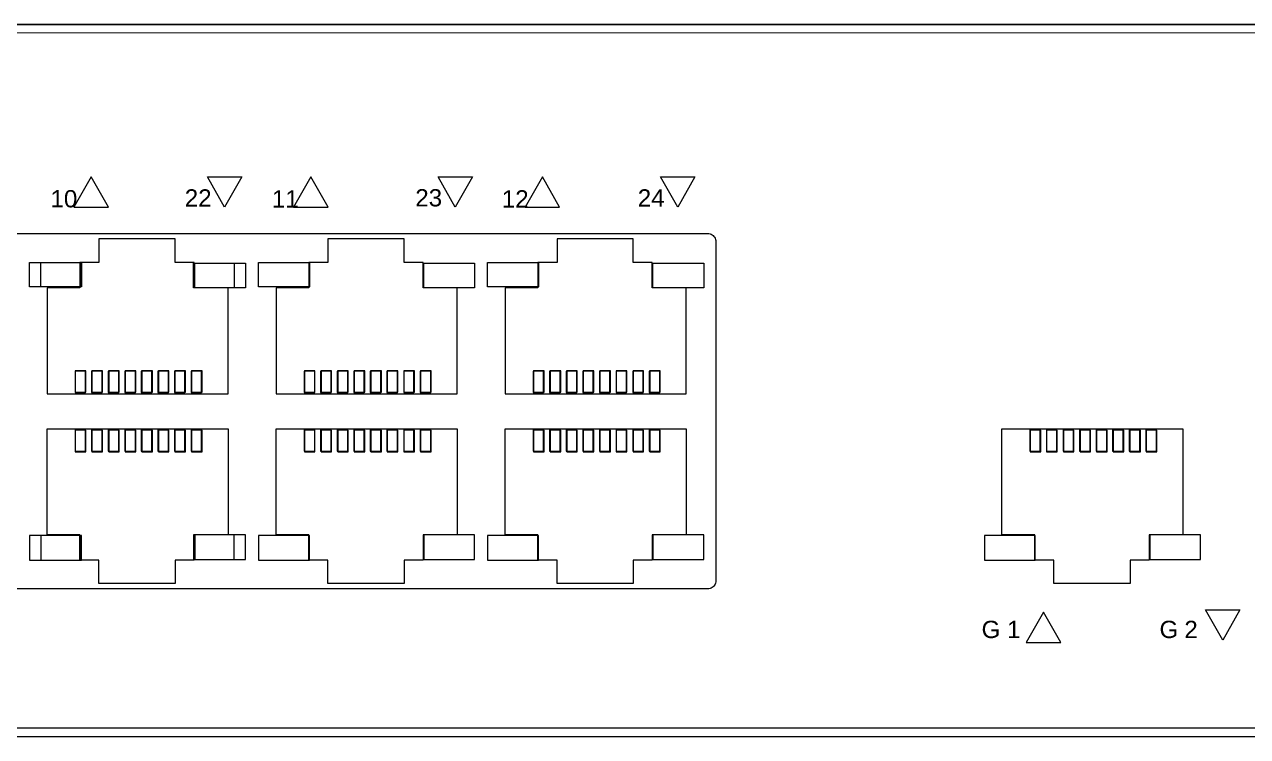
# Model space of a CAD drawing. Header units: millimetres. Extents: x -71336 to -33468, y -26189 to 22712.
# Drawn here: x -33984 to -33907.6, y -20113.2 to -20068.8 of the extents above; entities that cross this region are included whole.
import ezdxf

# ---------------------------------------------------------------- set-up
doc = ezdxf.new("R2010")
doc.units = ezdxf.units.MM
doc.layers.add('SC - Equipment', color=7, linetype='Continuous', lineweight=13)
doc.layers.add('SC - Rack Layout - U-guides and centreline', color=5, linetype='Continuous', lineweight=13, plot=False)
doc.styles.get("Standard").update_dxf_attribs({"font": 'arial.ttf', "height": 35})

# ---------------------------------------------------------------- blocks, each defined once
blk = doc.blocks.new('*U254')
at = {"layer": 'SC - Rack Layout - U-guides and centreline', "ltscale": 5}
blk.add_lwpolyline([(-300, 0), (300, 0)], dxfattribs=at)
blk = doc.blocks.new('*U255')
at = {"layer": 'SC - Rack Layout - U-guides and centreline', "color": 0, "linetype": 'ByBlock', "lineweight": -2, "transparency": 16777216}
for p in [(0, 177.8), (0, 133.35)]:
    blk.add_blockref('*U254', p, dxfattribs=at)
blk = doc.blocks.new('cisco-cbs350-24p-4x')
at = {"layer": 'SC - Equipment', "flags": 128}
for points in [[(238.117, 44.45), (-238.133, 44.45)], [(219.712, 44.45), (-219.712, 44.45)], [(219.712, 44.45), (-219.712, 44.45)], [(219.712, 44.45), (-219.712, 44.45)], [(-219.712, 43.934), (219.199, 43.95)], [(85.694, 34.948), (84.619, 33.049)], [(86.769, 33.049), (85.694, 34.948)], [(92.954, 34.948), (95.104, 34.948)], [(94.029, 33.049), (92.954, 34.948)], [(92.954, 34.948), (92.954, 34.948)], [(95.104, 34.948), (94.029, 33.049)], [(99.42, 34.948), (98.328, 33.049)], [(100.494, 33.049), (99.42, 34.948)], [(107.357, 34.948), (109.507, 34.948)], [(108.432, 33.049), (107.357, 34.948)], [(107.357, 34.948), (107.357, 34.948)], [(109.507, 34.948), (108.432, 33.049)], [(113.872, 34.948), (112.798, 33.049)], [(114.947, 33.049), (113.872, 34.948)], [(121.248, 34.948), (123.397, 34.948)], [(122.323, 33.049), (121.248, 34.948)], [(121.248, 34.948), (121.248, 34.948)], [(123.397, 34.948), (122.323, 33.049)], [(84.619, 33.049), (86.769, 33.049)], [(84.619, 33.049), (84.619, 33.049)], [(98.328, 33.049), (100.494, 33.049)], [(98.328, 33.049), (98.328, 33.049)], [(112.798, 33.049), (114.947, 33.049)], [(112.798, 33.049), (112.798, 33.049)], [(38.681, 31.4), (124.191, 31.4)], [(38.681, 31.4), (124.191, 31.4)], [(90.936, 31.067), (86.174, 31.067)], [(86.174, 31.067), (86.174, 29.601)], [(90.936, 31.067), (86.174, 31.067)], [(86.174, 31.067), (86.174, 29.601)], [(90.936, 29.601), (90.936, 31.067)], [(90.936, 29.601), (90.936, 31.067)], [(105.24, 31.067), (100.478, 31.067)], [(100.478, 31.067), (100.478, 29.601)], [(105.24, 31.067), (100.478, 31.067)], [(100.478, 31.067), (100.478, 29.601)], [(105.24, 29.601), (105.24, 31.067)], [(105.24, 29.601), (105.24, 31.067)], [(119.544, 31.067), (114.782, 31.067)], [(114.782, 31.067), (114.782, 29.601)], [(119.544, 31.067), (114.782, 31.067)], [(114.782, 31.067), (114.782, 29.601)], [(119.544, 29.601), (119.544, 31.067)], [(119.544, 29.601), (119.544, 31.067)], [(124.704, 30.883), (124.704, 9.727)], [(124.704, 30.883), (124.704, 9.727)], [(81.841, 28.068), (81.841, 29.601)], [(81.841, 29.601), (85.016, 29.601)], [(82.552, 28.068), (82.552, 29.601)], [(82.552, 29.601), (85.099, 29.601)], [(84.983, 29.601), (84.983, 28.018)], [(86.174, 29.601), (84.983, 29.601)], [(84.983, 29.601), (84.983, 29.601)], [(84.983, 29.601), (84.983, 28.018)], [(86.174, 29.601), (84.983, 29.601)], [(84.983, 29.601), (84.983, 29.601)], [(85.016, 29.601), (85.016, 28.068)], [(85.099, 29.601), (85.099, 28.068)], [(92.127, 29.601), (90.936, 29.601)], [(92.127, 29.601), (90.936, 29.601)], [(92.077, 28.018), (92.077, 29.551)], [(92.077, 29.551), (94.624, 29.551)], [(92.127, 28.018), (92.127, 29.601)], [(92.127, 28.018), (92.127, 29.601)], [(92.16, 28.018), (92.16, 29.551)], [(92.16, 29.551), (95.335, 29.551)], [(94.624, 29.551), (94.624, 28.018)], [(95.335, 29.551), (95.335, 28.018)], [(96.145, 28.068), (96.145, 29.601)], [(96.145, 29.601), (99.32, 29.601)], [(99.287, 29.601), (99.287, 28.018)], [(100.478, 29.601), (99.287, 29.601)], [(99.287, 29.601), (99.287, 29.601)], [(99.287, 29.601), (99.287, 28.018)], [(100.478, 29.601), (99.287, 29.601)], [(99.287, 29.601), (99.287, 29.601)], [(99.32, 29.601), (99.32, 28.068)], [(106.431, 29.601), (105.24, 29.601)], [(106.431, 29.601), (105.24, 29.601)], [(106.431, 28.018), (106.431, 29.601)], [(106.431, 28.018), (106.431, 29.601)], [(106.464, 28.018), (106.464, 29.551)], [(106.464, 29.551), (109.639, 29.551)], [(109.639, 29.551), (109.639, 28.018)], [(110.449, 28.068), (110.449, 29.601)], [(110.449, 29.601), (113.624, 29.601)], [(113.591, 29.601), (113.591, 28.018)], [(114.782, 29.601), (113.591, 29.601)], [(113.591, 29.601), (113.591, 29.601)], [(113.591, 29.601), (113.591, 28.018)], [(114.782, 29.601), (113.591, 29.601)], [(113.591, 29.601), (113.591, 29.601)], [(113.624, 29.601), (113.624, 28.068)], [(120.735, 29.601), (119.544, 29.601)], [(120.735, 29.601), (119.544, 29.601)], [(120.735, 28.018), (120.735, 29.601)], [(120.735, 28.018), (120.735, 29.601)], [(120.768, 28.018), (120.768, 29.551)], [(120.768, 29.551), (123.943, 29.551)], [(123.943, 29.551), (123.943, 28.018)], [(85.016, 28.068), (81.841, 28.068)], [(85.099, 28.068), (82.552, 28.068)], [(84.983, 28.018), (82.949, 28.018)], [(82.949, 28.018), (82.949, 21.388)], [(84.983, 28.018), (82.949, 28.018)], [(82.949, 28.018), (82.949, 21.388)], [(85.016, 28.068), (85.016, 28.068)], [(85.099, 28.068), (85.099, 28.068)], [(94.624, 28.018), (92.077, 28.018)], [(94.244, 28.018), (92.127, 28.018)], [(94.244, 28.018), (92.127, 28.018)], [(95.335, 28.018), (92.16, 28.018)], [(94.244, 21.388), (94.244, 28.018)], [(94.244, 21.388), (94.244, 28.018)], [(94.624, 28.018), (94.624, 28.018)], [(95.335, 28.018), (95.335, 28.018)], [(99.32, 28.068), (96.145, 28.068)], [(99.287, 28.018), (97.253, 28.018)], [(97.253, 28.018), (97.253, 21.388)], [(99.287, 28.018), (97.253, 28.018)], [(97.253, 28.018), (97.253, 21.388)], [(99.32, 28.068), (99.32, 28.068)], [(108.548, 28.018), (106.431, 28.018)], [(108.548, 28.018), (106.431, 28.018)], [(109.639, 28.018), (106.464, 28.018)], [(108.548, 21.388), (108.548, 28.018)], [(108.548, 21.388), (108.548, 28.018)], [(109.639, 28.018), (109.639, 28.018)], [(113.624, 28.068), (110.449, 28.068)], [(113.591, 28.018), (111.541, 28.018)], [(111.541, 28.018), (111.541, 21.388)], [(113.591, 28.018), (111.541, 28.018)], [(111.541, 28.018), (111.541, 21.388)], [(113.624, 28.068), (113.624, 28.068)], [(122.852, 28.018), (120.735, 28.018)], [(122.852, 28.018), (120.735, 28.018)], [(123.943, 28.018), (120.768, 28.018)], [(122.852, 21.388), (122.852, 28.018)], [(122.852, 21.388), (122.852, 28.018)], [(123.943, 28.018), (123.943, 28.018)], [(84.686, 22.804), (84.686, 21.471)], [(85.347, 22.804), (84.686, 22.804)], [(84.686, 22.804), (84.686, 22.804)], [(84.686, 22.804), (84.686, 21.471)], [(85.347, 22.804), (84.686, 22.804)], [(84.686, 22.804), (84.686, 22.804)], [(84.702, 22.837), (84.702, 21.488)], [(85.364, 22.837), (84.702, 22.837)], [(84.702, 22.837), (84.702, 22.837)], [(84.702, 22.837), (84.702, 21.488)], [(85.364, 22.837), (84.702, 22.837)], [(84.702, 22.837), (84.702, 22.837)], [(85.347, 21.471), (85.347, 22.804)], [(85.347, 21.471), (85.347, 22.804)], [(85.364, 21.488), (85.364, 22.837)], [(85.364, 21.488), (85.364, 22.837)], [(85.711, 22.804), (85.711, 21.471)], [(86.372, 22.804), (85.711, 22.804)], [(85.711, 22.804), (85.711, 22.804)], [(85.711, 22.804), (85.711, 21.471)], [(86.372, 22.804), (85.711, 22.804)], [(85.711, 22.804), (85.711, 22.804)], [(85.744, 22.837), (85.744, 21.488)], [(86.405, 22.837), (85.744, 22.837)], [(85.744, 22.837), (85.744, 22.837)], [(85.744, 22.837), (85.744, 21.488)], [(86.405, 22.837), (85.744, 22.837)], [(85.744, 22.837), (85.744, 22.837)], [(86.372, 21.471), (86.372, 22.804)], [(86.372, 21.471), (86.372, 22.804)], [(86.405, 21.488), (86.405, 22.837)], [(86.405, 21.488), (86.405, 22.837)], [(86.753, 22.804), (86.753, 21.471)], [(87.414, 22.804), (86.753, 22.804)], [(86.753, 22.804), (86.753, 22.804)], [(86.753, 22.804), (86.753, 21.471)], [(87.414, 22.804), (86.753, 22.804)], [(86.753, 22.804), (86.753, 22.804)], [(86.786, 22.837), (86.786, 21.488)], [(87.431, 22.837), (86.786, 22.837)], [(86.786, 22.837), (86.786, 22.837)], [(86.786, 22.837), (86.786, 21.488)], [(87.431, 22.837), (86.786, 22.837)], [(86.786, 22.837), (86.786, 22.837)], [(87.414, 21.471), (87.414, 22.804)], [(87.414, 21.471), (87.414, 22.804)], [(87.431, 21.488), (87.431, 22.837)], [(87.431, 21.488), (87.431, 22.837)], [(87.794, 22.804), (87.794, 21.471)], [(88.456, 22.804), (87.794, 22.804)], [(87.794, 22.804), (87.794, 22.804)], [(87.794, 22.804), (87.794, 21.471)], [(88.456, 22.804), (87.794, 22.804)], [(87.794, 22.804), (87.794, 22.804)], [(87.811, 22.837), (87.811, 21.488)], [(88.472, 22.837), (87.811, 22.837)], [(87.811, 22.837), (87.811, 22.837)], [(87.811, 22.837), (87.811, 21.488)], [(88.472, 22.837), (87.811, 22.837)], [(87.811, 22.837), (87.811, 22.837)], [(88.456, 21.471), (88.456, 22.804)], [(88.456, 21.471), (88.456, 22.804)], [(88.472, 21.488), (88.472, 22.837)], [(88.472, 21.488), (88.472, 22.837)], [(88.82, 22.804), (88.82, 21.471)], [(89.481, 22.804), (88.82, 22.804)], [(88.82, 22.804), (88.82, 22.804)], [(88.82, 22.804), (88.82, 21.471)], [(89.481, 22.804), (88.82, 22.804)], [(88.82, 22.804), (88.82, 22.804)], [(88.853, 22.837), (88.853, 21.488)], [(89.514, 22.837), (88.853, 22.837)], [(88.853, 22.837), (88.853, 22.837)], [(88.853, 22.837), (88.853, 21.488)], [(89.514, 22.837), (88.853, 22.837)], [(88.853, 22.837), (88.853, 22.837)], [(89.481, 21.471), (89.481, 22.804)], [(89.481, 21.471), (89.481, 22.804)], [(89.514, 21.488), (89.514, 22.837)], [(89.514, 21.488), (89.514, 22.837)], [(89.861, 22.804), (89.861, 21.471)], [(90.523, 22.804), (89.861, 22.804)], [(89.861, 22.804), (89.861, 22.804)], [(89.861, 22.804), (89.861, 21.471)], [(90.523, 22.804), (89.861, 22.804)], [(89.861, 22.804), (89.861, 22.804)], [(89.895, 22.837), (89.895, 21.488)], [(90.539, 22.837), (89.895, 22.837)], [(89.895, 22.837), (89.895, 22.837)], [(89.895, 22.837), (89.895, 21.488)], [(90.539, 22.837), (89.895, 22.837)], [(89.895, 22.837), (89.895, 22.837)], [(90.523, 21.471), (90.523, 22.804)], [(90.523, 21.471), (90.523, 22.804)], [(90.539, 21.488), (90.539, 22.837)], [(90.539, 21.488), (90.539, 22.837)], [(90.903, 22.804), (90.903, 21.471)], [(91.548, 22.804), (90.903, 22.804)], [(90.903, 22.804), (90.903, 22.804)], [(90.903, 22.804), (90.903, 21.471)], [(91.548, 22.804), (90.903, 22.804)], [(90.903, 22.804), (90.903, 22.804)], [(90.92, 22.837), (90.92, 21.488)], [(91.581, 22.837), (90.92, 22.837)], [(90.92, 22.837), (90.92, 22.837)], [(90.92, 22.837), (90.92, 21.488)], [(91.581, 22.837), (90.92, 22.837)], [(90.92, 22.837), (90.92, 22.837)], [(91.548, 21.471), (91.548, 22.804)], [(91.548, 21.471), (91.548, 22.804)], [(91.581, 21.488), (91.581, 22.837)], [(91.581, 21.488), (91.581, 22.837)], [(91.929, 22.804), (91.929, 21.471)], [(92.59, 22.804), (91.929, 22.804)], [(91.929, 22.804), (91.929, 22.804)], [(91.929, 22.804), (91.929, 21.471)], [(92.59, 22.804), (91.929, 22.804)], [(91.929, 22.804), (91.929, 22.804)], [(91.962, 22.837), (91.962, 21.488)], [(92.623, 22.837), (91.962, 22.837)], [(91.962, 22.837), (91.962, 22.837)], [(91.962, 22.837), (91.962, 21.488)], [(92.623, 22.837), (91.962, 22.837)], [(91.962, 22.837), (91.962, 22.837)], [(92.59, 21.471), (92.59, 22.804)], [(92.59, 21.471), (92.59, 22.804)], [(92.623, 21.488), (92.623, 22.837)], [(92.623, 21.488), (92.623, 22.837)], [(98.99, 22.804), (98.99, 21.471)], [(99.651, 22.804), (98.99, 22.804)], [(98.99, 22.804), (98.99, 22.804)], [(99.006, 22.837), (99.006, 21.488)], [(99.668, 22.837), (99.006, 22.837)], [(99.006, 22.837), (99.006, 22.837)], [(99.651, 21.471), (99.651, 22.804)], [(99.668, 21.488), (99.668, 22.837)], [(100.015, 22.804), (100.015, 21.471)], [(100.676, 22.804), (100.015, 22.804)], [(100.015, 22.804), (100.015, 22.804)], [(100.048, 22.837), (100.048, 21.488)], [(100.709, 22.837), (100.048, 22.837)], [(100.048, 22.837), (100.048, 22.837)], [(100.676, 21.471), (100.676, 22.804)], [(100.709, 21.488), (100.709, 22.837)], [(101.057, 22.804), (101.057, 21.471)], [(101.718, 22.804), (101.057, 22.804)], [(101.057, 22.804), (101.057, 22.804)], [(101.09, 22.837), (101.09, 21.488)], [(101.735, 22.837), (101.09, 22.837)], [(101.09, 22.837), (101.09, 22.837)], [(101.718, 21.471), (101.718, 22.804)], [(101.735, 21.488), (101.735, 22.837)], [(102.098, 22.804), (102.098, 21.471)], [(102.743, 22.804), (102.098, 22.804)], [(102.098, 22.804), (102.098, 22.804)], [(102.115, 22.837), (102.115, 21.488)], [(102.776, 22.837), (102.115, 22.837)], [(102.115, 22.837), (102.115, 22.837)], [(102.743, 21.471), (102.743, 22.804)], [(102.776, 21.488), (102.776, 22.837)], [(103.124, 22.804), (103.124, 21.471)], [(103.785, 22.804), (103.124, 22.804)], [(103.124, 22.804), (103.124, 22.804)], [(103.157, 22.837), (103.157, 21.488)], [(103.818, 22.837), (103.157, 22.837)], [(103.157, 22.837), (103.157, 22.837)], [(103.785, 21.471), (103.785, 22.804)], [(103.818, 21.488), (103.818, 22.837)], [(104.165, 22.804), (104.165, 21.471)], [(104.827, 22.804), (104.165, 22.804)], [(104.165, 22.804), (104.165, 22.804)], [(104.182, 22.837), (104.182, 21.488)], [(104.843, 22.837), (104.182, 22.837)], [(104.182, 22.837), (104.182, 22.837)], [(104.827, 21.471), (104.827, 22.804)], [(104.843, 21.488), (104.843, 22.837)], [(105.207, 22.804), (105.207, 21.471)], [(105.852, 22.804), (105.207, 22.804)], [(105.207, 22.804), (105.207, 22.804)], [(105.224, 22.837), (105.224, 21.488)], [(105.885, 22.837), (105.224, 22.837)], [(105.224, 22.837), (105.224, 22.837)], [(105.852, 21.471), (105.852, 22.804)], [(105.885, 21.488), (105.885, 22.837)], [(106.233, 22.804), (106.233, 21.471)], [(106.894, 22.804), (106.233, 22.804)], [(106.233, 22.804), (106.233, 22.804)], [(106.266, 22.837), (106.266, 21.488)], [(106.927, 22.837), (106.266, 22.837)], [(106.266, 22.837), (106.266, 22.837)], [(106.894, 21.471), (106.894, 22.804)], [(106.927, 21.488), (106.927, 22.837)], [(113.294, 22.804), (113.294, 21.471)], [(113.939, 22.804), (113.294, 22.804)], [(113.294, 22.804), (113.294, 22.804)], [(113.31, 22.837), (113.31, 21.488)], [(113.972, 22.837), (113.31, 22.837)], [(113.31, 22.837), (113.31, 22.837)], [(113.939, 21.471), (113.939, 22.804)], [(113.972, 21.488), (113.972, 22.837)], [(114.319, 22.804), (114.319, 21.471)], [(114.98, 22.804), (114.319, 22.804)], [(114.319, 22.804), (114.319, 22.804)], [(114.352, 22.837), (114.352, 21.488)], [(115.013, 22.837), (114.352, 22.837)], [(114.352, 22.837), (114.352, 22.837)], [(114.98, 21.471), (114.98, 22.804)], [(115.013, 21.488), (115.013, 22.837)], [(115.361, 22.804), (115.361, 21.471)], [(116.022, 22.804), (115.361, 22.804)], [(115.361, 22.804), (115.361, 22.804)], [(115.394, 22.837), (115.394, 21.488)], [(116.039, 22.837), (115.394, 22.837)], [(115.394, 22.837), (115.394, 22.837)], [(116.022, 21.471), (116.022, 22.804)], [(116.039, 21.488), (116.039, 22.837)], [(116.402, 22.804), (116.402, 21.471)], [(117.047, 22.804), (116.402, 22.804)], [(116.402, 22.804), (116.402, 22.804)], [(116.419, 22.837), (116.419, 21.488)], [(117.08, 22.837), (116.419, 22.837)], [(116.419, 22.837), (116.419, 22.837)], [(117.047, 21.471), (117.047, 22.804)], [(117.08, 21.488), (117.08, 22.837)], [(117.428, 22.804), (117.428, 21.471)], [(118.089, 22.804), (117.428, 22.804)], [(117.428, 22.804), (117.428, 22.804)], [(117.461, 22.837), (117.461, 21.488)], [(118.122, 22.837), (117.461, 22.837)], [(117.461, 22.837), (117.461, 22.837)], [(118.089, 21.471), (118.089, 22.804)], [(118.122, 21.488), (118.122, 22.837)], [(118.47, 22.804), (118.47, 21.471)], [(119.131, 22.804), (118.47, 22.804)], [(118.47, 22.804), (118.47, 22.804)], [(118.486, 22.837), (118.486, 21.488)], [(119.148, 22.837), (118.486, 22.837)], [(118.486, 22.837), (118.486, 22.837)], [(119.131, 21.471), (119.131, 22.804)], [(119.148, 21.488), (119.148, 22.837)], [(119.511, 22.804), (119.511, 21.471)], [(120.156, 22.804), (119.511, 22.804)], [(119.511, 22.804), (119.511, 22.804)], [(119.528, 22.837), (119.528, 21.488)], [(120.189, 22.837), (119.528, 22.837)], [(119.528, 22.837), (119.528, 22.837)], [(120.156, 21.471), (120.156, 22.804)], [(120.189, 21.488), (120.189, 22.837)], [(120.537, 22.804), (120.537, 21.471)], [(121.198, 22.804), (120.537, 22.804)], [(120.537, 22.804), (120.537, 22.804)], [(120.57, 22.837), (120.57, 21.488)], [(121.231, 22.837), (120.57, 22.837)], [(120.57, 22.837), (120.57, 22.837)], [(121.198, 21.471), (121.198, 22.804)], [(121.231, 21.488), (121.231, 22.837)], [(82.949, 21.388), (94.244, 21.388)], [(82.949, 21.388), (94.244, 21.388)], [(84.686, 21.471), (85.347, 21.471)], [(84.686, 21.471), (85.347, 21.471)], [(84.702, 21.488), (85.364, 21.488)], [(84.702, 21.488), (85.364, 21.488)], [(85.711, 21.471), (86.372, 21.471)], [(85.711, 21.471), (86.372, 21.471)], [(85.744, 21.488), (86.405, 21.488)], [(85.744, 21.488), (86.405, 21.488)], [(86.753, 21.471), (87.414, 21.471)], [(86.753, 21.471), (87.414, 21.471)], [(86.786, 21.488), (87.431, 21.488)], [(86.786, 21.488), (87.431, 21.488)], [(87.794, 21.471), (88.456, 21.471)], [(87.794, 21.471), (88.456, 21.471)], [(87.811, 21.488), (88.472, 21.488)], [(87.811, 21.488), (88.472, 21.488)], [(88.82, 21.471), (89.481, 21.471)], [(88.82, 21.471), (89.481, 21.471)], [(88.853, 21.488), (89.514, 21.488)], [(88.853, 21.488), (89.514, 21.488)], [(89.861, 21.471), (90.523, 21.471)], [(89.861, 21.471), (90.523, 21.471)], [(89.895, 21.488), (90.539, 21.488)], [(89.895, 21.488), (90.539, 21.488)], [(90.903, 21.471), (91.548, 21.471)], [(90.903, 21.471), (91.548, 21.471)], [(90.92, 21.488), (91.581, 21.488)], [(90.92, 21.488), (91.581, 21.488)], [(91.929, 21.471), (92.59, 21.471)], [(91.929, 21.471), (92.59, 21.471)], [(91.962, 21.488), (92.623, 21.488)], [(91.962, 21.488), (92.623, 21.488)], [(97.253, 21.388), (108.548, 21.388)], [(97.253, 21.388), (108.548, 21.388)], [(98.99, 21.471), (99.651, 21.471)], [(99.006, 21.488), (99.668, 21.488)], [(100.015, 21.471), (100.676, 21.471)], [(100.048, 21.488), (100.709, 21.488)], [(101.057, 21.471), (101.718, 21.471)], [(101.09, 21.488), (101.735, 21.488)], [(102.098, 21.471), (102.743, 21.471)], [(102.115, 21.488), (102.776, 21.488)], [(103.124, 21.471), (103.785, 21.471)], [(103.157, 21.488), (103.818, 21.488)], [(104.165, 21.471), (104.827, 21.471)], [(104.182, 21.488), (104.843, 21.488)], [(105.207, 21.471), (105.852, 21.471)], [(105.224, 21.488), (105.885, 21.488)], [(106.233, 21.471), (106.894, 21.471)], [(106.266, 21.488), (106.927, 21.488)], [(111.541, 21.388), (122.852, 21.388)], [(111.541, 21.388), (122.852, 21.388)], [(113.294, 21.471), (113.939, 21.471)], [(113.31, 21.488), (113.972, 21.488)], [(114.319, 21.471), (114.98, 21.471)], [(114.352, 21.488), (115.013, 21.488)], [(115.361, 21.471), (116.022, 21.471)], [(115.394, 21.488), (116.039, 21.488)], [(116.402, 21.471), (117.047, 21.471)], [(116.419, 21.488), (117.08, 21.488)], [(117.428, 21.471), (118.089, 21.471)], [(117.461, 21.488), (118.122, 21.488)], [(118.47, 21.471), (119.131, 21.471)], [(118.486, 21.488), (119.148, 21.488)], [(119.511, 21.471), (120.156, 21.471)], [(119.528, 21.488), (120.189, 21.488)], [(120.537, 21.471), (121.198, 21.471)], [(120.57, 21.488), (121.231, 21.488)], [(82.949, 12.593), (82.949, 19.206)], [(82.949, 19.206), (94.244, 19.206)], [(82.949, 12.593), (82.949, 19.206)], [(82.949, 19.206), (94.244, 19.206)], [(84.686, 19.139), (84.686, 17.807)], [(85.347, 19.139), (84.686, 19.139)], [(84.686, 19.139), (84.686, 19.139)], [(84.686, 19.139), (84.686, 17.807)], [(85.347, 19.139), (84.686, 19.139)], [(84.686, 19.139), (84.686, 19.139)], [(84.702, 19.123), (84.702, 17.773)], [(85.364, 19.123), (84.702, 19.123)], [(84.702, 19.123), (84.702, 19.123)], [(84.702, 19.123), (84.702, 17.773)], [(85.364, 19.123), (84.702, 19.123)], [(84.702, 19.123), (84.702, 19.123)], [(85.347, 17.807), (85.347, 19.139)], [(85.347, 17.807), (85.347, 19.139)], [(85.364, 17.773), (85.364, 19.123)], [(85.364, 17.773), (85.364, 19.123)], [(85.711, 19.139), (85.711, 17.807)], [(86.372, 19.139), (85.711, 19.139)], [(85.711, 19.139), (85.711, 19.139)], [(85.711, 19.139), (85.711, 17.807)], [(86.372, 19.139), (85.711, 19.139)], [(85.711, 19.139), (85.711, 19.139)], [(85.744, 19.123), (85.744, 17.773)], [(86.405, 19.123), (85.744, 19.123)], [(85.744, 19.123), (85.744, 19.123)], [(85.744, 19.123), (85.744, 17.773)], [(86.405, 19.123), (85.744, 19.123)], [(85.744, 19.123), (85.744, 19.123)], [(86.372, 17.807), (86.372, 19.139)], [(86.372, 17.807), (86.372, 19.139)], [(86.405, 17.773), (86.405, 19.123)], [(86.405, 17.773), (86.405, 19.123)], [(86.753, 19.139), (86.753, 17.807)], [(87.414, 19.139), (86.753, 19.139)], [(86.753, 19.139), (86.753, 19.139)], [(86.753, 19.139), (86.753, 17.807)], [(87.414, 19.139), (86.753, 19.139)], [(86.753, 19.139), (86.753, 19.139)], [(86.786, 19.123), (86.786, 17.773)], [(87.431, 19.123), (86.786, 19.123)], [(86.786, 19.123), (86.786, 19.123)], [(86.786, 19.123), (86.786, 17.773)], [(87.431, 19.123), (86.786, 19.123)], [(86.786, 19.123), (86.786, 19.123)], [(87.414, 17.807), (87.414, 19.139)], [(87.414, 17.807), (87.414, 19.139)], [(87.431, 17.773), (87.431, 19.123)], [(87.431, 17.773), (87.431, 19.123)], [(87.794, 19.139), (87.794, 17.807)], [(88.456, 19.139), (87.794, 19.139)], [(87.794, 19.139), (87.794, 19.139)], [(87.794, 19.139), (87.794, 17.807)], [(88.456, 19.139), (87.794, 19.139)], [(87.794, 19.139), (87.794, 19.139)], [(87.811, 19.123), (87.811, 17.773)], [(88.472, 19.123), (87.811, 19.123)], [(87.811, 19.123), (87.811, 19.123)], [(87.811, 19.123), (87.811, 17.773)], [(88.472, 19.123), (87.811, 19.123)], [(87.811, 19.123), (87.811, 19.123)], [(88.456, 17.807), (88.456, 19.139)], [(88.456, 17.807), (88.456, 19.139)], [(88.472, 17.773), (88.472, 19.123)], [(88.472, 17.773), (88.472, 19.123)], [(88.82, 19.139), (88.82, 17.807)], [(89.481, 19.139), (88.82, 19.139)], [(88.82, 19.139), (88.82, 19.139)], [(88.82, 19.139), (88.82, 17.807)], [(89.481, 19.139), (88.82, 19.139)], [(88.82, 19.139), (88.82, 19.139)], [(88.853, 19.123), (88.853, 17.773)], [(89.514, 19.123), (88.853, 19.123)], [(88.853, 19.123), (88.853, 19.123)], [(88.853, 19.123), (88.853, 17.773)], [(89.514, 19.123), (88.853, 19.123)], [(88.853, 19.123), (88.853, 19.123)], [(89.481, 17.807), (89.481, 19.139)], [(89.481, 17.807), (89.481, 19.139)], [(89.514, 17.773), (89.514, 19.123)], [(89.514, 17.773), (89.514, 19.123)], [(89.861, 19.139), (89.861, 17.807)], [(90.523, 19.139), (89.861, 19.139)], [(89.861, 19.139), (89.861, 19.139)], [(89.861, 19.139), (89.861, 17.807)], [(90.523, 19.139), (89.861, 19.139)], [(89.861, 19.139), (89.861, 19.139)], [(89.895, 19.123), (89.895, 17.773)], [(90.539, 19.123), (89.895, 19.123)], [(89.895, 19.123), (89.895, 19.123)], [(89.895, 19.123), (89.895, 17.773)], [(90.539, 19.123), (89.895, 19.123)], [(89.895, 19.123), (89.895, 19.123)], [(90.523, 17.807), (90.523, 19.139)], [(90.523, 17.807), (90.523, 19.139)], [(90.539, 17.773), (90.539, 19.123)], [(90.539, 17.773), (90.539, 19.123)], [(90.903, 19.139), (90.903, 17.807)], [(91.548, 19.139), (90.903, 19.139)], [(90.903, 19.139), (90.903, 19.139)], [(90.903, 19.139), (90.903, 17.807)], [(91.548, 19.139), (90.903, 19.139)], [(90.903, 19.139), (90.903, 19.139)], [(90.92, 19.123), (90.92, 17.773)], [(91.581, 19.123), (90.92, 19.123)], [(90.92, 19.123), (90.92, 19.123)], [(90.92, 19.123), (90.92, 17.773)], [(91.581, 19.123), (90.92, 19.123)], [(90.92, 19.123), (90.92, 19.123)], [(91.548, 17.807), (91.548, 19.139)], [(91.548, 17.807), (91.548, 19.139)], [(91.581, 17.773), (91.581, 19.123)], [(91.581, 17.773), (91.581, 19.123)], [(91.929, 19.139), (91.929, 17.807)], [(92.59, 19.139), (91.929, 19.139)], [(91.929, 19.139), (91.929, 19.139)], [(91.929, 19.139), (91.929, 17.807)], [(92.59, 19.139), (91.929, 19.139)], [(91.929, 19.139), (91.929, 19.139)], [(91.962, 19.123), (91.962, 17.773)], [(92.623, 19.123), (91.962, 19.123)], [(91.962, 19.123), (91.962, 19.123)], [(91.962, 19.123), (91.962, 17.773)], [(92.623, 19.123), (91.962, 19.123)], [(91.962, 19.123), (91.962, 19.123)], [(92.59, 17.807), (92.59, 19.139)], [(92.59, 17.807), (92.59, 19.139)], [(92.623, 17.773), (92.623, 19.123)], [(92.623, 17.773), (92.623, 19.123)], [(94.244, 19.206), (94.244, 12.593)], [(94.244, 19.206), (94.244, 12.593)], [(97.253, 12.593), (97.253, 19.206)], [(97.253, 19.206), (108.548, 19.206)], [(97.253, 12.593), (97.253, 19.206)], [(97.253, 19.206), (108.548, 19.206)], [(98.99, 19.139), (98.99, 17.807)], [(99.651, 19.139), (98.99, 19.139)], [(98.99, 19.139), (98.99, 19.139)], [(99.006, 19.123), (99.006, 17.773)], [(99.668, 19.123), (99.006, 19.123)], [(99.006, 19.123), (99.006, 19.123)], [(99.651, 17.807), (99.651, 19.139)], [(99.668, 17.773), (99.668, 19.123)], [(100.015, 19.139), (100.015, 17.807)], [(100.676, 19.139), (100.015, 19.139)], [(100.015, 19.139), (100.015, 19.139)], [(100.048, 19.123), (100.048, 17.773)], [(100.709, 19.123), (100.048, 19.123)], [(100.048, 19.123), (100.048, 19.123)], [(100.676, 17.807), (100.676, 19.139)], [(100.709, 17.773), (100.709, 19.123)], [(101.057, 19.139), (101.057, 17.807)], [(101.718, 19.139), (101.057, 19.139)], [(101.057, 19.139), (101.057, 19.139)], [(101.09, 19.123), (101.09, 17.773)], [(101.735, 19.123), (101.09, 19.123)], [(101.09, 19.123), (101.09, 19.123)], [(101.718, 17.807), (101.718, 19.139)], [(101.735, 17.773), (101.735, 19.123)], [(102.098, 19.139), (102.098, 17.807)], [(102.743, 19.139), (102.098, 19.139)], [(102.098, 19.139), (102.098, 19.139)], [(102.115, 19.123), (102.115, 17.773)], [(102.776, 19.123), (102.115, 19.123)], [(102.115, 19.123), (102.115, 19.123)], [(102.743, 17.807), (102.743, 19.139)], [(102.776, 17.773), (102.776, 19.123)], [(103.124, 19.139), (103.124, 17.807)], [(103.785, 19.139), (103.124, 19.139)], [(103.124, 19.139), (103.124, 19.139)], [(103.157, 19.123), (103.157, 17.773)], [(103.818, 19.123), (103.157, 19.123)], [(103.157, 19.123), (103.157, 19.123)], [(103.785, 17.807), (103.785, 19.139)], [(103.818, 17.773), (103.818, 19.123)], [(104.165, 19.139), (104.165, 17.807)], [(104.827, 19.139), (104.165, 19.139)], [(104.165, 19.139), (104.165, 19.139)], [(104.182, 19.123), (104.182, 17.773)], [(104.843, 19.123), (104.182, 19.123)], [(104.182, 19.123), (104.182, 19.123)], [(104.827, 17.807), (104.827, 19.139)], [(104.843, 17.773), (104.843, 19.123)], [(105.207, 19.139), (105.207, 17.807)], [(105.852, 19.139), (105.207, 19.139)], [(105.207, 19.139), (105.207, 19.139)], [(105.224, 19.123), (105.224, 17.773)], [(105.885, 19.123), (105.224, 19.123)], [(105.224, 19.123), (105.224, 19.123)], [(105.852, 17.807), (105.852, 19.139)], [(105.885, 17.773), (105.885, 19.123)], [(106.233, 19.139), (106.233, 17.807)], [(106.894, 19.139), (106.233, 19.139)], [(106.233, 19.139), (106.233, 19.139)], [(106.266, 19.123), (106.266, 17.773)], [(106.927, 19.123), (106.266, 19.123)], [(106.266, 19.123), (106.266, 19.123)], [(106.894, 17.807), (106.894, 19.139)], [(106.927, 17.773), (106.927, 19.123)], [(108.548, 19.206), (108.548, 12.593)], [(108.548, 19.206), (108.548, 12.593)], [(111.541, 12.593), (111.541, 19.206)], [(111.541, 19.206), (122.852, 19.206)], [(111.541, 12.593), (111.541, 19.206)], [(111.541, 19.206), (122.852, 19.206)], [(113.294, 19.139), (113.294, 17.807)], [(113.939, 19.139), (113.294, 19.139)], [(113.294, 19.139), (113.294, 19.139)], [(113.31, 19.123), (113.31, 17.773)], [(113.972, 19.123), (113.31, 19.123)], [(113.31, 19.123), (113.31, 19.123)], [(113.939, 17.807), (113.939, 19.139)], [(113.972, 17.773), (113.972, 19.123)], [(114.319, 19.139), (114.319, 17.807)], [(114.98, 19.139), (114.319, 19.139)], [(114.319, 19.139), (114.319, 19.139)], [(114.352, 19.123), (114.352, 17.773)], [(115.013, 19.123), (114.352, 19.123)], [(114.352, 19.123), (114.352, 19.123)], [(114.98, 17.807), (114.98, 19.139)], [(115.013, 17.773), (115.013, 19.123)], [(115.361, 19.139), (115.361, 17.807)], [(116.022, 19.139), (115.361, 19.139)], [(115.361, 19.139), (115.361, 19.139)], [(115.394, 19.123), (115.394, 17.773)], [(116.039, 19.123), (115.394, 19.123)], [(115.394, 19.123), (115.394, 19.123)], [(116.022, 17.807), (116.022, 19.139)], [(116.039, 17.773), (116.039, 19.123)], [(116.402, 19.139), (116.402, 17.807)], [(117.047, 19.139), (116.402, 19.139)], [(116.402, 19.139), (116.402, 19.139)], [(116.419, 19.123), (116.419, 17.773)], [(117.08, 19.123), (116.419, 19.123)], [(116.419, 19.123), (116.419, 19.123)], [(117.047, 17.807), (117.047, 19.139)], [(117.08, 17.773), (117.08, 19.123)], [(117.428, 19.139), (117.428, 17.807)], [(118.089, 19.139), (117.428, 19.139)], [(117.428, 19.139), (117.428, 19.139)], [(117.461, 19.123), (117.461, 17.773)], [(118.122, 19.123), (117.461, 19.123)], [(117.461, 19.123), (117.461, 19.123)], [(118.089, 17.807), (118.089, 19.139)], [(118.122, 17.773), (118.122, 19.123)], [(118.47, 19.139), (118.47, 17.807)], [(119.131, 19.139), (118.47, 19.139)], [(118.47, 19.139), (118.47, 19.139)], [(118.486, 19.123), (118.486, 17.773)], [(119.148, 19.123), (118.486, 19.123)], [(118.486, 19.123), (118.486, 19.123)], [(119.131, 17.807), (119.131, 19.139)], [(119.148, 17.773), (119.148, 19.123)], [(119.511, 19.139), (119.511, 17.807)], [(120.156, 19.139), (119.511, 19.139)], [(119.511, 19.139), (119.511, 19.139)], [(119.528, 19.123), (119.528, 17.773)], [(120.189, 19.123), (119.528, 19.123)], [(119.528, 19.123), (119.528, 19.123)], [(120.156, 17.807), (120.156, 19.139)], [(120.189, 17.773), (120.189, 19.123)], [(120.537, 19.139), (120.537, 17.807)], [(121.198, 19.139), (120.537, 19.139)], [(120.537, 19.139), (120.537, 19.139)], [(120.57, 19.123), (120.57, 17.773)], [(121.231, 19.123), (120.57, 19.123)], [(120.57, 19.123), (120.57, 19.123)], [(121.198, 17.807), (121.198, 19.139)], [(121.231, 17.773), (121.231, 19.123)], [(122.852, 19.206), (122.852, 12.593)], [(122.852, 19.206), (122.852, 12.593)], [(142.564, 12.593), (142.564, 19.206)], [(142.564, 19.206), (153.859, 19.206)], [(142.564, 12.593), (142.564, 19.206)], [(142.564, 19.206), (153.859, 19.206)], [(144.3, 19.139), (144.3, 17.807)], [(144.962, 19.139), (144.3, 19.139)], [(144.3, 19.139), (144.3, 19.139)], [(144.334, 19.123), (144.334, 17.773)], [(144.995, 19.123), (144.334, 19.123)], [(144.334, 19.123), (144.334, 19.123)], [(144.962, 17.807), (144.962, 19.139)], [(144.995, 17.773), (144.995, 19.123)], [(145.342, 19.139), (145.342, 17.807)], [(146.004, 19.139), (145.342, 19.139)], [(145.342, 19.139), (145.342, 19.139)], [(145.359, 19.123), (145.359, 17.773)], [(146.02, 19.123), (145.359, 19.123)], [(145.359, 19.123), (145.359, 19.123)], [(146.004, 17.807), (146.004, 19.139)], [(146.02, 17.773), (146.02, 19.123)], [(146.384, 19.139), (146.384, 17.807)], [(147.029, 19.139), (146.384, 19.139)], [(146.384, 19.139), (146.384, 19.139)], [(146.401, 19.123), (146.401, 17.773)], [(147.062, 19.123), (146.401, 19.123)], [(146.401, 19.123), (146.401, 19.123)], [(147.029, 17.807), (147.029, 19.139)], [(147.062, 17.773), (147.062, 19.123)], [(147.409, 19.139), (147.409, 17.807)], [(148.071, 19.139), (147.409, 19.139)], [(147.409, 19.139), (147.409, 19.139)], [(147.442, 19.123), (147.442, 17.773)], [(148.104, 19.123), (147.442, 19.123)], [(147.442, 19.123), (147.442, 19.123)], [(148.071, 17.807), (148.071, 19.139)], [(148.104, 17.773), (148.104, 19.123)], [(148.451, 19.139), (148.451, 17.807)], [(149.113, 19.139), (148.451, 19.139)], [(148.451, 19.139), (148.451, 19.139)], [(148.468, 19.123), (148.468, 17.773)], [(149.129, 19.123), (148.468, 19.123)], [(148.468, 19.123), (148.468, 19.123)], [(149.113, 17.807), (149.113, 19.139)], [(149.129, 17.773), (149.129, 19.123)], [(149.476, 19.139), (149.476, 17.807)], [(150.138, 19.139), (149.476, 19.139)], [(149.476, 19.139), (149.476, 19.139)], [(149.509, 19.123), (149.509, 17.773)], [(150.171, 19.123), (149.509, 19.123)], [(149.509, 19.123), (149.509, 19.123)], [(150.138, 17.807), (150.138, 19.139)], [(150.171, 17.773), (150.171, 19.123)], [(150.518, 19.139), (150.518, 17.807)], [(151.18, 19.139), (150.518, 19.139)], [(150.518, 19.139), (150.518, 19.139)], [(150.551, 19.123), (150.551, 17.773)], [(151.213, 19.123), (150.551, 19.123)], [(150.551, 19.123), (150.551, 19.123)], [(151.18, 17.807), (151.18, 19.139)], [(151.213, 17.773), (151.213, 19.123)], [(151.56, 19.139), (151.56, 17.807)], [(152.221, 19.139), (151.56, 19.139)], [(151.56, 19.139), (151.56, 19.139)], [(151.577, 19.123), (151.577, 17.773)], [(152.238, 19.123), (151.577, 19.123)], [(151.577, 19.123), (151.577, 19.123)], [(152.221, 17.807), (152.221, 19.139)], [(152.238, 17.773), (152.238, 19.123)], [(153.859, 19.206), (153.859, 12.593)], [(153.859, 19.206), (153.859, 12.593)], [(84.686, 17.807), (85.347, 17.807)], [(84.686, 17.807), (85.347, 17.807)], [(84.702, 17.773), (85.364, 17.773)], [(84.702, 17.773), (85.364, 17.773)], [(85.711, 17.807), (86.372, 17.807)], [(85.711, 17.807), (86.372, 17.807)], [(85.744, 17.773), (86.405, 17.773)], [(85.744, 17.773), (86.405, 17.773)], [(86.753, 17.807), (87.414, 17.807)], [(86.753, 17.807), (87.414, 17.807)], [(86.786, 17.773), (87.431, 17.773)], [(86.786, 17.773), (87.431, 17.773)], [(87.794, 17.807), (88.456, 17.807)], [(87.794, 17.807), (88.456, 17.807)], [(87.811, 17.773), (88.472, 17.773)], [(87.811, 17.773), (88.472, 17.773)], [(88.82, 17.807), (89.481, 17.807)], [(88.82, 17.807), (89.481, 17.807)], [(88.853, 17.773), (89.514, 17.773)], [(88.853, 17.773), (89.514, 17.773)], [(89.861, 17.807), (90.523, 17.807)], [(89.861, 17.807), (90.523, 17.807)], [(89.895, 17.773), (90.539, 17.773)], [(89.895, 17.773), (90.539, 17.773)], [(90.903, 17.807), (91.548, 17.807)], [(90.903, 17.807), (91.548, 17.807)], [(90.92, 17.773), (91.581, 17.773)], [(90.92, 17.773), (91.581, 17.773)], [(91.929, 17.807), (92.59, 17.807)], [(91.929, 17.807), (92.59, 17.807)], [(91.962, 17.773), (92.623, 17.773)], [(91.962, 17.773), (92.623, 17.773)], [(98.99, 17.807), (99.651, 17.807)], [(99.006, 17.773), (99.668, 17.773)], [(100.015, 17.807), (100.676, 17.807)], [(100.048, 17.773), (100.709, 17.773)], [(101.057, 17.807), (101.718, 17.807)], [(101.09, 17.773), (101.735, 17.773)], [(102.098, 17.807), (102.743, 17.807)], [(102.115, 17.773), (102.776, 17.773)], [(103.124, 17.807), (103.785, 17.807)], [(103.157, 17.773), (103.818, 17.773)], [(104.165, 17.807), (104.827, 17.807)], [(104.182, 17.773), (104.843, 17.773)], [(105.207, 17.807), (105.852, 17.807)], [(105.224, 17.773), (105.885, 17.773)], [(106.233, 17.807), (106.894, 17.807)], [(106.266, 17.773), (106.927, 17.773)], [(113.294, 17.807), (113.939, 17.807)], [(113.31, 17.773), (113.972, 17.773)], [(114.319, 17.807), (114.98, 17.807)], [(114.352, 17.773), (115.013, 17.773)], [(115.361, 17.807), (116.022, 17.807)], [(115.394, 17.773), (116.039, 17.773)], [(116.402, 17.807), (117.047, 17.807)], [(116.419, 17.773), (117.08, 17.773)], [(117.428, 17.807), (118.089, 17.807)], [(117.461, 17.773), (118.122, 17.773)], [(118.47, 17.807), (119.131, 17.807)], [(118.486, 17.773), (119.148, 17.773)], [(119.511, 17.807), (120.156, 17.807)], [(119.528, 17.773), (120.189, 17.773)], [(120.537, 17.807), (121.198, 17.807)], [(120.57, 17.773), (121.231, 17.773)], [(144.3, 17.807), (144.962, 17.807)], [(144.334, 17.773), (144.995, 17.773)], [(145.342, 17.807), (146.004, 17.807)], [(145.359, 17.773), (146.02, 17.773)], [(146.384, 17.807), (147.029, 17.807)], [(146.401, 17.773), (147.062, 17.773)], [(147.409, 17.807), (148.071, 17.807)], [(147.442, 17.773), (148.104, 17.773)], [(148.451, 17.807), (149.113, 17.807)], [(148.468, 17.773), (149.129, 17.773)], [(149.476, 17.807), (150.138, 17.807)], [(149.509, 17.773), (150.171, 17.773)], [(150.518, 17.807), (151.18, 17.807)], [(150.551, 17.773), (151.213, 17.773)], [(151.56, 17.807), (152.221, 17.807)], [(151.577, 17.773), (152.238, 17.773)], [(85.016, 12.543), (81.841, 12.543)], [(81.841, 12.543), (81.841, 11.01)], [(85.099, 12.543), (82.552, 12.543)], [(82.552, 12.543), (82.552, 11.01)], [(84.983, 12.593), (82.949, 12.593)], [(84.983, 12.593), (82.949, 12.593)], [(84.983, 11.01), (84.983, 12.593)], [(84.983, 11.01), (84.983, 12.593)], [(85.016, 11.01), (85.016, 12.543)], [(85.016, 12.543), (85.016, 12.543)], [(85.099, 11.01), (85.099, 12.543)], [(85.099, 12.543), (85.099, 12.543)], [(94.624, 12.593), (92.077, 12.593)], [(92.077, 12.593), (92.077, 11.06)], [(94.244, 12.593), (92.127, 12.593)], [(92.127, 12.593), (92.127, 11.01)], [(94.244, 12.593), (92.127, 12.593)], [(92.127, 12.593), (92.127, 11.01)], [(95.335, 12.593), (92.16, 12.593)], [(92.16, 12.593), (92.16, 11.06)], [(94.624, 11.06), (94.624, 12.593)], [(94.624, 12.593), (94.624, 12.593)], [(95.335, 11.06), (95.335, 12.593)], [(95.335, 12.593), (95.335, 12.593)], [(99.32, 12.543), (96.145, 12.543)], [(96.145, 12.543), (96.145, 11.01)], [(99.287, 12.593), (97.253, 12.593)], [(99.287, 12.593), (97.253, 12.593)], [(99.287, 11.01), (99.287, 12.593)], [(99.287, 11.01), (99.287, 12.593)], [(99.32, 11.01), (99.32, 12.543)], [(99.32, 12.543), (99.32, 12.543)], [(108.548, 12.593), (106.431, 12.593)], [(106.431, 12.593), (106.431, 11.01)], [(108.548, 12.593), (106.431, 12.593)], [(106.431, 12.593), (106.431, 11.01)], [(109.639, 12.593), (106.464, 12.593)], [(106.464, 12.593), (106.464, 11.06)], [(109.639, 11.06), (109.639, 12.593)], [(109.639, 12.593), (109.639, 12.593)], [(113.624, 12.543), (110.449, 12.543)], [(110.449, 12.543), (110.449, 11.01)], [(113.591, 12.593), (111.541, 12.593)], [(113.591, 12.593), (111.541, 12.593)], [(113.591, 11.01), (113.591, 12.593)], [(113.591, 11.01), (113.591, 12.593)], [(113.624, 11.01), (113.624, 12.543)], [(113.624, 12.543), (113.624, 12.543)], [(122.852, 12.593), (120.735, 12.593)], [(120.735, 12.593), (120.735, 11.01)], [(122.852, 12.593), (120.735, 12.593)], [(120.735, 12.593), (120.735, 11.01)], [(123.943, 12.593), (120.768, 12.593)], [(120.768, 12.593), (120.768, 11.06)], [(123.943, 11.06), (123.943, 12.593)], [(123.943, 12.593), (123.943, 12.593)], [(144.648, 12.543), (141.473, 12.543)], [(141.473, 12.543), (141.473, 11.01)], [(144.615, 12.593), (142.564, 12.593)], [(144.615, 12.593), (142.564, 12.593)], [(144.615, 11.01), (144.615, 12.593)], [(144.615, 11.01), (144.615, 12.593)], [(144.648, 11.01), (144.648, 12.543)], [(144.648, 12.543), (144.648, 12.543)], [(153.859, 12.593), (151.758, 12.593)], [(151.758, 12.593), (151.758, 11.01)], [(153.859, 12.593), (151.758, 12.593)], [(151.758, 12.593), (151.758, 11.01)], [(154.967, 12.593), (151.792, 12.593)], [(151.792, 12.593), (151.792, 11.06)], [(154.967, 11.06), (154.967, 12.593)], [(154.967, 12.593), (154.967, 12.593)], [(81.841, 11.01), (85.016, 11.01)], [(82.552, 11.01), (85.099, 11.01)], [(86.174, 11.01), (84.983, 11.01)], [(84.983, 11.01), (84.983, 11.01)], [(86.174, 11.01), (84.983, 11.01)], [(84.983, 11.01), (84.983, 11.01)], [(86.174, 9.544), (86.174, 11.01)], [(86.174, 9.544), (86.174, 11.01)], [(92.127, 11.01), (90.936, 11.01)], [(90.936, 11.01), (90.936, 9.544)], [(92.127, 11.01), (90.936, 11.01)], [(90.936, 11.01), (90.936, 9.544)], [(92.077, 11.06), (94.624, 11.06)], [(92.16, 11.06), (95.335, 11.06)], [(96.145, 11.01), (99.32, 11.01)], [(100.478, 11.01), (99.287, 11.01)], [(99.287, 11.01), (99.287, 11.01)], [(100.478, 11.01), (99.287, 11.01)], [(99.287, 11.01), (99.287, 11.01)], [(100.478, 9.544), (100.478, 11.01)], [(100.478, 9.544), (100.478, 11.01)], [(106.431, 11.01), (105.24, 11.01)], [(105.24, 11.01), (105.24, 9.544)], [(106.431, 11.01), (105.24, 11.01)], [(105.24, 11.01), (105.24, 9.544)], [(106.464, 11.06), (109.639, 11.06)], [(110.449, 11.01), (113.624, 11.01)], [(114.782, 11.01), (113.591, 11.01)], [(113.591, 11.01), (113.591, 11.01)], [(114.782, 11.01), (113.591, 11.01)], [(113.591, 11.01), (113.591, 11.01)], [(114.782, 9.544), (114.782, 11.01)], [(114.782, 9.544), (114.782, 11.01)], [(120.735, 11.01), (119.544, 11.01)], [(119.544, 11.01), (119.544, 9.544)], [(120.735, 11.01), (119.544, 11.01)], [(119.544, 11.01), (119.544, 9.544)], [(120.768, 11.06), (123.943, 11.06)], [(141.473, 11.01), (144.648, 11.01)], [(145.805, 11.01), (144.615, 11.01)], [(144.615, 11.01), (144.615, 11.01)], [(145.805, 11.01), (144.615, 11.01)], [(144.615, 11.01), (144.615, 11.01)], [(145.805, 9.544), (145.805, 11.01)], [(145.805, 9.544), (145.805, 11.01)], [(151.758, 11.01), (150.568, 11.01)], [(150.568, 11.01), (150.568, 9.544)], [(151.758, 11.01), (150.568, 11.01)], [(150.568, 11.01), (150.568, 9.544)], [(151.792, 11.06), (154.967, 11.06)], [(124.191, 9.211), (38.681, 9.211)], [(124.191, 9.211), (38.681, 9.211)], [(90.936, 9.544), (86.174, 9.544)], [(90.936, 9.544), (86.174, 9.544)], [(105.24, 9.544), (100.478, 9.544)], [(105.24, 9.544), (100.478, 9.544)], [(119.544, 9.544), (114.782, 9.544)], [(119.544, 9.544), (114.782, 9.544)], [(150.568, 9.544), (145.805, 9.544)], [(150.568, 9.544), (145.805, 9.544)], [(145.16, 7.762), (144.069, 5.863)], [(146.235, 5.863), (145.16, 7.762)], [(155.281, 7.912), (157.43, 7.912)], [(156.356, 6.013), (155.281, 7.912)], [(155.281, 7.912), (155.281, 7.912)], [(157.43, 7.912), (156.356, 6.013)], [(144.069, 5.863), (146.235, 5.863)], [(144.069, 5.863), (144.069, 5.863)], [(-238.133, 0), (238.117, 0)], [(219.712, 0.516), (-219.712, 0.516)], [(-219.712, 0), (219.712, 0)], [(-219.712, 0), (219.712, 0)], [(-219.712, 0), (219.712, 0)]]:
    blk.add_lwpolyline(points, dxfattribs=at)
at = {"layer": 'SC - Equipment'}
for points in [[(124.191, 31.4), (124.266, 31.394), (124.338, 31.378), (124.406, 31.351), (124.469, 31.316), (124.527, 31.272), (124.577, 31.221), (124.621, 31.164), (124.656, 31.1), (124.682, 31.032), (124.698, 30.959), (124.704, 30.883)], [(124.191, 31.4), (124.266, 31.394), (124.338, 31.378), (124.406, 31.351), (124.469, 31.316), (124.527, 31.272), (124.577, 31.221), (124.621, 31.164), (124.656, 31.1), (124.682, 31.032), (124.698, 30.959), (124.704, 30.883)], [(124.704, 9.727), (124.698, 9.651), (124.682, 9.579), (124.656, 9.51), (124.621, 9.447), (124.577, 9.389), (124.527, 9.338), (124.469, 9.295), (124.406, 9.259), (124.338, 9.233), (124.266, 9.217), (124.191, 9.211)], [(124.704, 9.727), (124.698, 9.651), (124.682, 9.579), (124.656, 9.51), (124.621, 9.447), (124.577, 9.389), (124.527, 9.338), (124.469, 9.295), (124.406, 9.259), (124.338, 9.233), (124.266, 9.217), (124.191, 9.211)]]:
    blk.add_lwpolyline(points, dxfattribs=at)
for s, height, p in [('10', 1.0787, (83.153, 33.033)), ('22', 1.0787, (91.538, 33.081)), ('11', 1.0787, (96.976, 33.024)), ('23', 1.0787, (105.933, 33.091)), ('12', 1.0787, (111.335, 33.024)), ('24', 1.0787, (119.826, 33.081)), ('G', 1.079, (141.294, 6.147)), ('1', 1.079, (142.885, 6.145)), ('G', 1.079, (152.406, 6.147)), ('2', 1.079, (153.959, 6.145))]:
    blk.add_text(s, height=height, dxfattribs=at).set_placement(p)

msp = doc.modelspace()

# ---------------------------------------------------------------- block references
msp.add_blockref('cisco-cbs350-24p-4x', (-34065.543, -20113.247))
at = {"layer": 'SC - Rack Layout - U-guides and centreline'}
msp.add_blockref('*U255', (-34065.543, -20246.597), dxfattribs=at)

doc.saveas('drawing.dxf')
